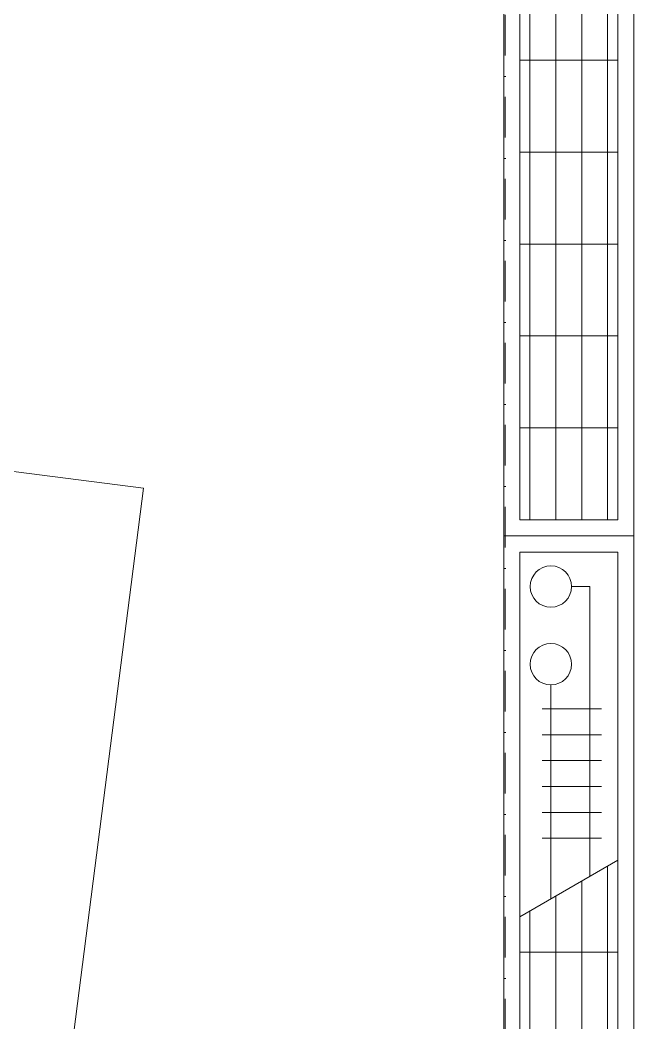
# Model space of a CAD drawing. Extents: x -1701 to 23780, y -363 to 7742.
# Drawn here: x 4647.9 to 4742.3, y 1470.1 to 1624.2 of the extents above; entities that cross this region are included whole.
import ezdxf

# ---------------------------------------------------------------- set-up
doc = ezdxf.new("R2010")
doc.units = 0
doc.header["$LTSCALE"] = 25
doc.header["$MEASUREMENT"] = 0
doc.linetypes.add('Audi$0$DASHDOT2', pattern=[0.5, 0.25, -0.125, 0, -0.125])
doc.layers.get('0').update_dxf_attribs({"color": 9, "lineweight": 9})
for name, color, linetype, lineweight in [('Audi$0$04', 8, 'Continuous', 9), ('Audi$0$06D', 8, 'Continuous', 9), ('Audi$0$10', 8, 'Continuous', 9), ('Audi$0$24', 8, 'Audi$0$DASHDOT2', 9), ('Audi$0$32', 8, 'Continuous', 9)]:
    doc.layers.add(name, color=color, linetype=linetype, lineweight=lineweight)

# ---------------------------------------------------------------- blocks, each defined once
blk = doc.blocks.new('Audi$0$p-konvektor_audi')
for p, q in [((250, 89.48), (0, 89.47)), ((250, 89.47), (0, 89.48)), ((0, 89.48), (0, 69.47)), ((250, 69.47), (250, 89.47)), ((16.61, 71.95), (16.6, 86.99)), ((30.73, 71.95), (30.72, 86.99)), ((44.85, 71.95), (44.84, 86.99)), ((58.96, 71.95), (58.96, 86.99)), ((73.08, 71.95), (73.08, 86.99)), ((186.04, 71.94), (186.04, 86.98)), ((191.48, 71.95), (200.19, 86.99)), ((199.29, 85.44), (2.49, 85.42)), ((203.55, 84.5), (203.55, 75.36)), ((207.52, 84.5), (207.52, 75.36)), ((211.5, 84.5), (211.5, 75.36)), ((215.48, 84.5), (215.48, 75.36)), ((219.45, 84.5), (219.45, 75.36)), ((223.43, 84.5), (223.43, 75.36)), ((242.21, 82.69), (197.7, 82.69)), ((242.21, 79.91), (242.21, 82.69)), ((196.99, 81.46), (2.49, 81.45)), ((194.68, 77.48), (2.49, 77.47)), ((227.1, 76.72), (194.25, 76.73)), ((192.38, 73.51), (2.49, 73.49)), ((0, 69.47), (250, 69.47))]:
    blk.add_line(p, q)
for points in [[(250, 89.47), (0, 89.47), (0, 69.47), (250, 69.47)], [(247.51, 86.99), (247.51, 71.95), (2.49, 71.95), (2.49, 86.99)]]:
    blk.add_lwpolyline(points, close=True)
for centre in [(230.28, 76.72), (242.21, 76.72)]:
    blk.add_circle(centre, 3.18)
blk = doc.blocks.new('Audi$0$P-AKS_AUDI')
at = {"layer": 'Audi$0$24'}
blk.add_lwpolyline([(0, -2590), (0, 1250)], dxfattribs=at)
blk = doc.blocks.new('Audi$0$p-zemin kat')
at = {"layer": 'Audi$0$24'}
blk.add_blockref('Audi$0$P-AKS_AUDI', (4722.5, 2785), dxfattribs=at)
blk = doc.blocks.new('Audi$0$p-audi_arac')
at = {"layer": 'Audi$0$06D', "lineweight": 0, "flags": 128}
blk.add_lwpolyline([(695.6, 0.8), (-4.4, 0.8), (-4.4, 400.8), (695.6, 400.8)], close=True, dxfattribs=at)
blk = doc.blocks.new('Audi')
at = {"layer": 'Audi$0$04', "rotation": 172.6899395192608}
blk.add_blockref('Audi$0$p-audi_arac', (4662.64, 1553.66), dxfattribs=at)
at = {"layer": 'Audi$0$10'}
blk.add_blockref('Audi$0$p-zemin kat', (0, 0), dxfattribs=at)
at = {"layer": 'Audi$0$32', "xscale": -1, "rotation": 270}
for p in [(4652.79, 1544.97), (4652.78, 1294.97)]:
    blk.add_blockref('Audi$0$p-konvektor_audi', p, dxfattribs=at)

msp = doc.modelspace()

# ---------------------------------------------------------------- block references
at = {"color": 6}
msp.add_blockref('Audi', (0, 0), dxfattribs=at)

doc.saveas('drawing.dxf')
